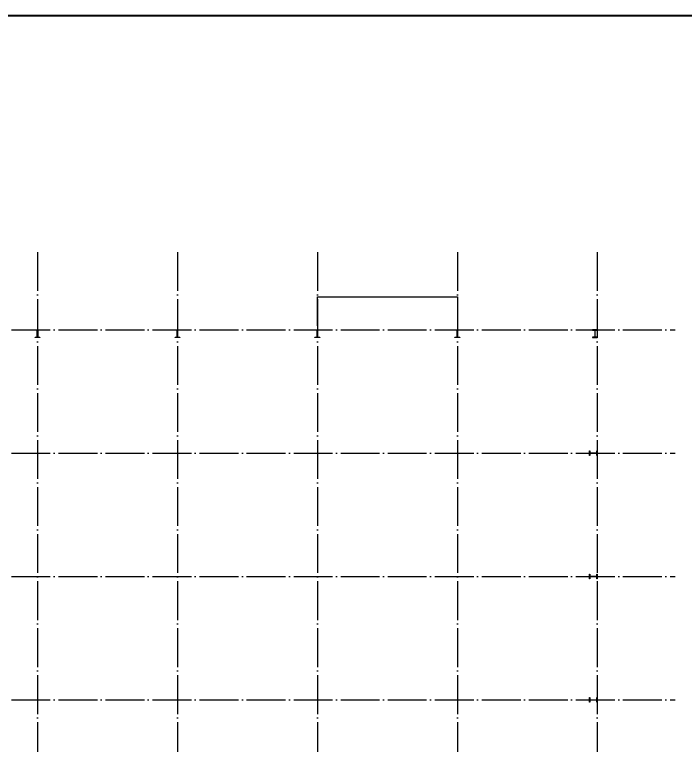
# Model space of a CAD drawing. Extents: x 39560 to 217760, y -140239 to 277665.
# Drawn here: x 91655 to 126161, y 100800 to 138411 of the extents above; entities that cross this region are included whole.
import ezdxf

# ---------------------------------------------------------------- set-up
doc = ezdxf.new("R2010")
doc.units = 0
doc.header["$LTSCALE"] = 1000
doc.header["$MEASUREMENT"] = 0
doc.linetypes.add('DOTE', pattern=[2.42, 2, -0.2, 0.02, -0.2])
for name, color, linetype in [('COLUMN', 9, 'Continuous'), ('DOTE', 8, 'DOTE'), ('PUB_TITLE', 4, 'Continuous'), ('图框(锁住)', 7, 'Continuous')]:
    doc.layers.add(name, color=color, linetype=linetype)

msp = doc.modelspace()

# ---------------------------------------------------------------- linework, layer by layer
at = {"layer": 'COLUMN', "color": 6}
for points in [[(92955.83, 121812.587), (92955.83, 121792.587), (92705.83, 121792.587), (92705.83, 121812.587), (92820.83, 121812.587), (92820.83, 122172.587), (92705.83, 122172.587), (92705.83, 122192.587), (92955.83, 122192.587), (92955.83, 122172.587), (92840.83, 122172.587), (92840.83, 121812.587)], [(100155.83, 121812.587), (100155.83, 121792.587), (99905.83, 121792.587), (99905.83, 121812.587), (100020.83, 121812.587), (100020.83, 122172.587), (99905.83, 122172.587), (99905.83, 122192.587), (100155.83, 122192.587), (100155.83, 122172.587), (100040.83, 122172.587), (100040.83, 121812.587)], [(107355.83, 121812.587), (107355.83, 121792.587), (107105.83, 121792.587), (107105.83, 121812.587), (107220.83, 121812.587), (107220.83, 122172.587), (107105.83, 122172.587), (107105.83, 122192.587), (107355.83, 122192.587), (107355.83, 122172.587), (107240.83, 122172.587), (107240.83, 121812.587)], [(114555.83, 121812.587), (114555.83, 121792.587), (114305.83, 121792.587), (114305.83, 121812.587), (114420.83, 121812.587), (114420.83, 122172.587), (114305.83, 122172.587), (114305.83, 122192.587), (114555.83, 122192.587), (114555.83, 122172.587), (114440.83, 122172.587), (114440.83, 121812.587)], [(121380.83, 121812.587), (121380.83, 121792.587), (121630.83, 121792.587), (121630.83, 121812.587), (121515.83, 121812.587), (121515.83, 122172.587), (121630.83, 122172.587), (121630.83, 122192.587), (121380.83, 122192.587), (121380.83, 122172.587), (121495.83, 122172.587), (121495.83, 121812.587)], [(121250.83, 115717.587), (121230.83, 115717.587), (121230.83, 115967.587), (121250.83, 115967.587), (121250.83, 115852.587), (121610.83, 115852.587), (121610.83, 115967.587), (121630.83, 115967.587), (121630.83, 115717.587), (121610.83, 115717.587), (121610.83, 115832.587), (121250.83, 115832.587)], [(121250.83, 109367.587), (121230.83, 109367.587), (121230.83, 109617.587), (121250.83, 109617.587), (121250.83, 109502.587), (121610.83, 109502.587), (121610.83, 109617.587), (121630.83, 109617.587), (121630.83, 109367.587), (121610.83, 109367.587), (121610.83, 109482.587), (121250.83, 109482.587)], [(121250.83, 103017.587), (121230.83, 103017.587), (121230.83, 103267.587), (121250.83, 103267.587), (121250.83, 103152.587), (121610.83, 103152.587), (121610.83, 103267.587), (121630.83, 103267.587), (121630.83, 103017.587), (121610.83, 103017.587), (121610.83, 103132.587), (121250.83, 103132.587)]]:
    msp.add_lwpolyline(points, close=True, dxfattribs=at)
at = {"layer": 'DOTE'}
for p, q in [((92830.83, 126192.587), (92830.83, 92792.587)), ((100030.83, 126192.587), (100030.83, 92792.587)), ((107230.83, 126192.587), (107230.83, 92792.587)), ((114430.83, 126192.587), (114430.83, 92792.587)), ((121630.83, 126192.587), (121630.83, 92792.587)), ((60030.83, 122192.587), (125630.83, 122192.587)), ((60030.83, 115842.587), (125630.83, 115842.587)), ((60030.83, 109492.587), (125630.83, 109492.587)), ((60030.83, 103142.587), (125630.83, 103142.587))]:
    msp.add_line(p, q, dxfattribs=at)
at = {"layer": 'PUB_TITLE', "color": 0, "const_width": 100}
msp.add_lwpolyline([(42059.763, 80960.919), (143659.763, 80960.919), (143659.763, 138360.919), (42059.763, 138360.919)], close=True, dxfattribs=at)
at = {"layer": '图框(锁住)', "color": 0}
msp.add_lwpolyline([(107230.83, 122392.587), (107230.83, 123892.587), (114430.83, 123892.587), (114430.83, 122392.587)], dxfattribs=at)

doc.saveas('drawing.dxf')
